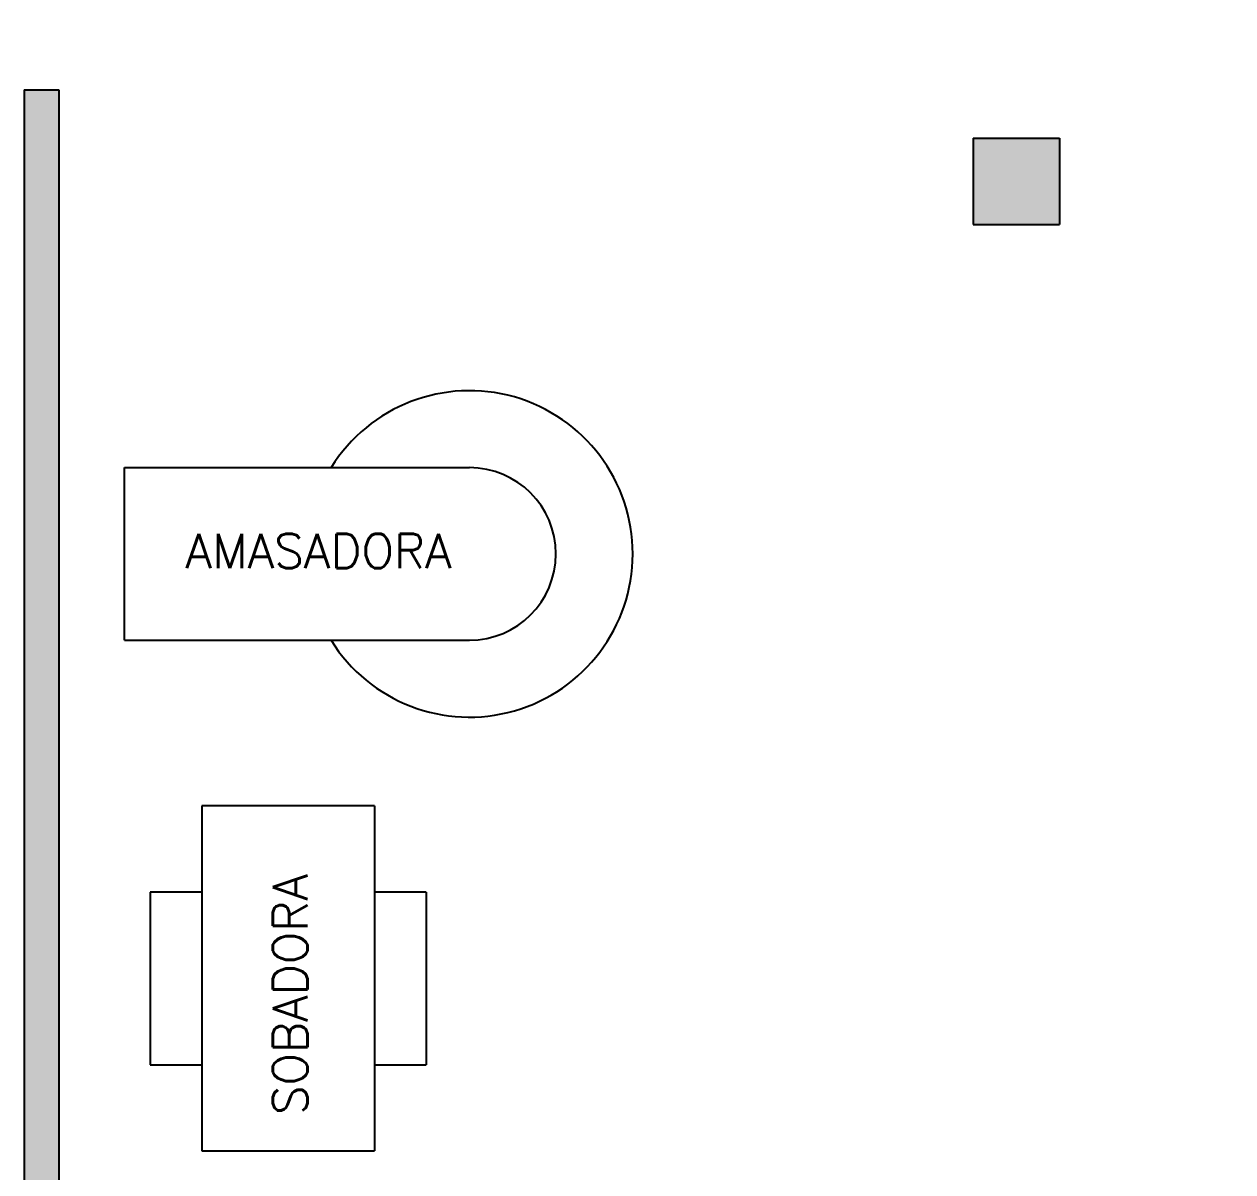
# Model space of a CAD drawing. Header units: metres. Extents: x 95 to 486, y 2972 to 3465.
# Drawn here: x 217.839 to 221.341, y 3401.83 to 3405.154 of the extents above; entities that cross this region are included whole.
import ezdxf

# ---------------------------------------------------------------- set-up
doc = ezdxf.new("R2010")
doc.units = ezdxf.units.M
for name, color, linetype in [('0_MUROS', 7, 'Continuous'), ('E_PANADERIA', 1, 'Continuous'), ('T_TEXTOS-EQUIPAMIENTO', 5, 'Continuous')]:
    doc.layers.add(name, color=color, linetype=linetype)
doc.styles.add('ROMANS', font='romans.shx', dxfattribs={"width": 0.8, "height": 0.15})

msp = doc.modelspace()

# ---------------------------------------------------------------- hatches: boundary and pattern name
at = {"layer": '0_MUROS'}
h = msp.add_hatch(color=256, dxfattribs=at)
h.paths.add_polyline_path([(217.9386, 3404.9645), (217.8386, 3404.9645), (217.8386, 3400.0545), (217.9386, 3400.0545)])
h.paths.add_polyline_path([(220.5886, 3399.8445), (217.9386, 3399.8445), (217.9386, 3400.0545), (217.8386, 3400.0545), (217.8386, 3399.7445), (220.5886, 3399.7445)])
h.paths.add_polyline_path([(220.8386, 3399.8445), (220.5886, 3399.8445), (220.5886, 3399.5945), (220.8386, 3399.5945)])
h.paths.add_polyline_path([(220.8386, 3404.8245), (220.5886, 3404.8245), (220.5886, 3404.5745), (220.8386, 3404.5745)])
h.paths.add_polyline_path([(225.2586, 3405.1545), (224.7786, 3405.1545), (224.7786, 3404.4445), (225.2586, 3404.4445)])
h.paths.add_polyline_path([(225.2986, 3399.9345), (224.9386, 3399.9345), (224.9386, 3399.4345), (225.2986, 3399.4345)])
h.paths.add_polyline_path([(230.7786, 3404.8595), (230.4586, 3404.8595), (230.4586, 3404.5395), (230.7786, 3404.5395)])
h.paths.add_polyline_path([(230.7786, 3399.8795), (230.4586, 3399.8795), (230.4586, 3399.5595), (230.7786, 3399.5595)])

# ---------------------------------------------------------------- linework, layer by layer
for p, q in [((217.8386, 3404.9645), (217.9386, 3404.9645)), ((217.8386, 3404.9645), (217.8386, 3399.7445)), ((217.9386, 3404.9645), (217.9386, 3399.8445)), ((220.5886, 3404.8245), (220.8386, 3404.8245)), ((220.5886, 3404.8245), (220.5886, 3404.5745)), ((220.8386, 3404.8245), (220.8386, 3404.5745)), ((220.5886, 3404.5745), (220.8386, 3404.5745))]:
    msp.add_line(p, q, dxfattribs=at)
at = {"layer": 'E_PANADERIA'}
for p, q in [((218.129, 3403.8698), (219.129, 3403.8698)), ((218.129, 3403.3698), (218.129, 3403.8698)), ((218.129, 3403.3698), (219.129, 3403.3698)), ((218.8537, 3402.89), (218.3537, 3402.89)), ((218.3537, 3402.89), (218.3537, 3401.89)), ((218.8537, 3402.89), (218.8537, 3401.89)), ((218.3537, 3402.64), (218.2037, 3402.64)), ((218.2037, 3402.64), (218.2037, 3402.14)), ((219.0037, 3402.64), (218.8537, 3402.64)), ((219.0037, 3402.64), (219.0037, 3402.14)), ((218.2037, 3402.14), (218.3537, 3402.14)), ((218.8537, 3402.14), (219.0037, 3402.14)), ((218.3537, 3401.89), (218.8537, 3401.89))]:
    msp.add_line(p, q, dxfattribs=at)
for radius, start, end in [(0.4728, 211.921, 148.079), (0.25, 270, 90)]:
    msp.add_arc((219.129, 3403.6198), radius, start, end, dxfattribs=at)

# ---------------------------------------------------------------- texts
at = {"layer": 'T_TEXTOS-EQUIPAMIENTO', "style": 'ROMANS'}
msp.add_text('AMASADORA', height=0.1, dxfattribs=at).set_placement((218.306, 3403.5784))
msp.add_text('SOBADORA', height=0.1, rotation=90, dxfattribs=at).set_placement((218.6591, 3401.994))

doc.saveas('drawing.dxf')
